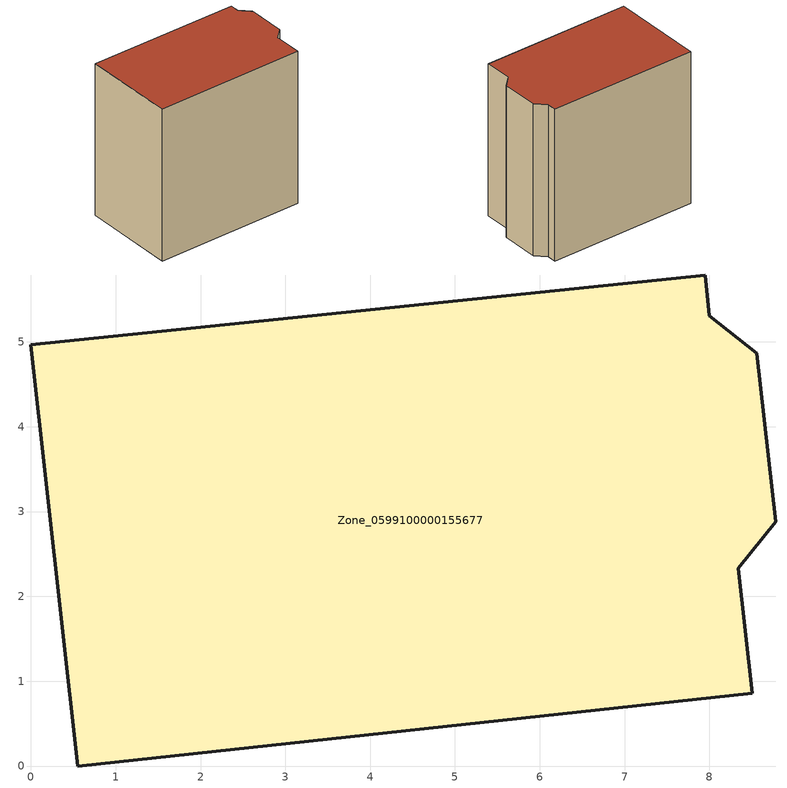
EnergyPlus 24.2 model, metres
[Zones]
Zone_0599100000155677
 floor ground (C_G): 0,4.97 7.95,5.79 8,5.31 8.56,4.87 8.78,2.88 8.34,2.33 8.51,0.86 0.55,0 z0
 wall outside (C_F): 0.55,0 8.51,0.86 8.34,2.33 8.78,2.88 8.56,4.87 8,5.31 7.95,5.79 0,4.97 0.55,0 z0:8.35
 roof outside (C_R): 7.95,5.79 0,4.97 0.55,0 8.51,0.86 8.34,2.33 8.78,2.88 8.56,4.87 8,5.31 z8.35
[BUILDING]
Pand.0599100000155677: North Axis=0; Terrain=City; Loads Convergence Tolerance Value=0.04; Temperature Convergence Tolerance Value=0.4; Solar Distribution=FullExterior; Maximum Number of Warmup Days=25; Minimum Number of Warmup Days=1
[Site:Location]
Rotterdam.The.Hague.AP_ZH_NLD Design_Conditions: Latitude=51.96; Longitude=4.45; Time Zone=1; Elevation=-4.5
[SITE:GROUNDTEMPERATURE:BUILDINGSURFACE]
18, 18, 18, 18, 18, 18, 18, 18, 18, 18, 18, 18
[MATERIAL] Thermal Absorptance=0.9; Solar Absorptance=0.7; Visible Absorptance=0.7
Name | Roughness | Thickness | Conductivity | Density | Specific Heat
G.TI.1946 | MediumSmooth | 0.15 | 1 | 540 | 1210
F.TI.1946 | Rough | 0.3 | 0.857143 | 1920 | 840
R.TI.1946 | MediumRough | 0.2 | 0.1 | 1500 | 1000
[CONSTRUCTION]
C_G: G.TI.1946
C_F: F.TI.1946
C_R: R.TI.1946
[ZONE]
Zone_0599100000155677: Type=1; Multiplier=1; Ceiling Height=Autocalculate; Volume=Autocalculate; Floor Area=autocalculate; Part of Total Floor Area=Yes
[ZONEINFILTRATION:DESIGNFLOWRATE]
Infil_Zone_0599100000155677: Zone or ZoneList or Space or SpaceList=Zone_0599100000155677; Schedule=AlwaysOn; Design Flow Rate Calculation Method=Flow/Area; Flow Rate per Floor Area=0.003; Constant Term Coefficient=1; Temperature Term Coefficient=0; Velocity Term Coefficient=0; Velocity Squared Term Coefficient=0
[HVACTEMPLATE:ZONE:IDEALLOADSAIRSYSTEM]
Zone_0599100000155677: Maximum Heating Supply Air Temperature=50; Minimum Cooling Supply Air Temperature=13; Maximum Heating Supply Air Humidity Ratio=0.0156; Minimum Cooling Supply Air Humidity Ratio=0.0077; Heating Limit=NoLimit; Cooling Limit=NoLimit; Dehumidification Control Type=ConstantSensibleHeatRatio; Cooling Sensible Heat Ratio=0.7; Dehumidification Setpoint=60; Humidification Control Type=None; Humidification Setpoint=30; Outdoor Air Method=None; Outdoor Air Flow Rate per Person=0.00944; Outdoor Air Flow Rate per Zone Floor Area=0; Outdoor Air Flow Rate per Zone=0; Demand Controlled Ventilation Type=None; Outdoor Air Economizer Type=NoEconomizer; Heat Recovery Type=None; Sensible Heat Recovery Effectiveness=0.7; Latent Heat Recovery Effectiveness=0.65
[ZONECONTROL:THERMOSTAT]
ThermostatControl_Zone_0599100000155677: Zone or ZoneList=Zone_0599100000155677; Control Type Schedule=DualSetpointControlType; Control 1=Thermostat_Zone_0599100000155677; Temperature Difference Between Cutout And Setpoint=0
[THERMOSTATSETPOINT:DUALSETPOINT]
Thermostat_Zone_0599100000155677: Heating Setpoint Temperature Schedule=HeatingSetpoint_Zone_0599100000155677; Cooling Setpoint Temperature Schedule=CoolingSetpoint_Zone_0599100000155677
[SCHEDULE:COMPACT]
HeatingSetpoint_Zone_0599100000155677: Through: 12/31, For: AllDays, Until: 24:00, 21
CoolingSetpoint_Zone_0599100000155677: Through: 12/31, For: AllDays, Until: 24:00, 24
DualSetpointControlType: Through: 12/31, For: AllDays, Until: 24:00, 4
AlwaysOn: Through: 12/31, For: AllDays, Until: 24:00, 1
